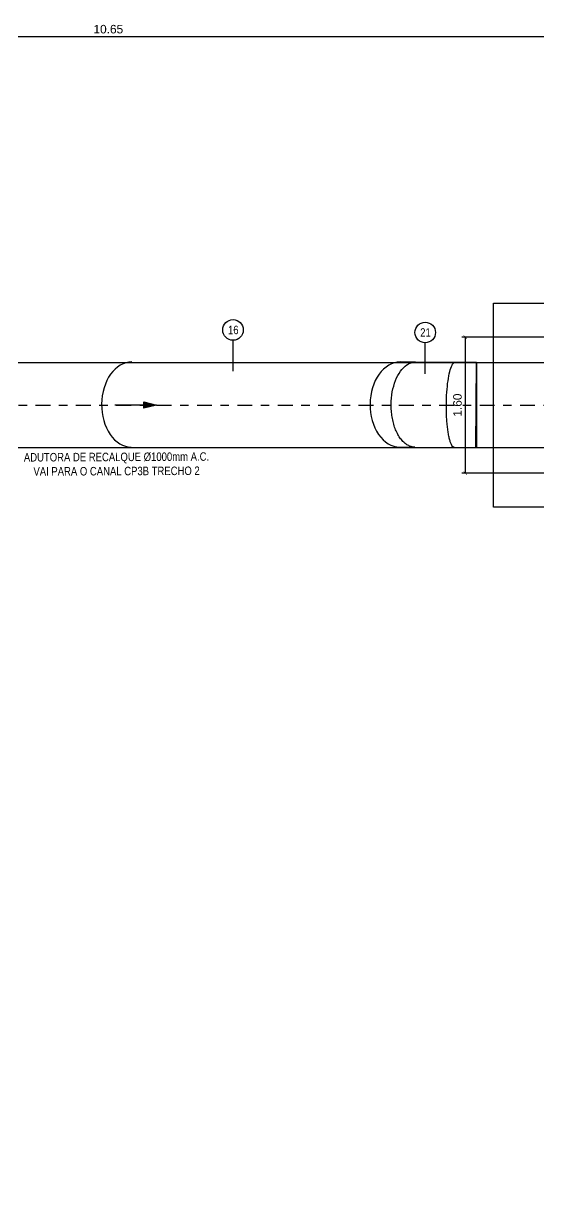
# Model space of a CAD drawing. Header units: feet. Extents: x 0 to 285167, y 0 to 9111449.
# Drawn here: x 285150.58 to 285156.63, y 9111428.61 to 9111442.52 of the extents above; entities that cross this region are included whole.
import ezdxf
from ezdxf import colors
from ezdxf.entities.mleader import LeaderData, LeaderLine
from ezdxf.enums import TextEntityAlignment as Align
from ezdxf.math import Vec2, Vec3

# ---------------------------------------------------------------- set-up
doc = ezdxf.new("R2010")
doc.units = ezdxf.units.FT
doc.header["$MEASUREMENT"] = 0
doc.linetypes.add('DASHDOT', pattern=[1, 0.5, -0.25, 0, -0.25])
doc.layers.get('0').update_dxf_attribs({"linetype": 'CONTINUOUS'})
doc.layers.get('DEFPOINTS').update_dxf_attribs({"linetype": 'CONTINUOUS'})
for name, color, linetype in [('ARQ_SENTIDO', 1, 'CONTINUOUS'), ('EIXO', 1, 'DASHDOT'), ('H-SA-DIM', 1, 'CONTINUOUS'), ('H-SA-ESTRUTURA (CORTE)', 5, 'CONTINUOUS'), ('H-SA-TEXTO', 2, 'CONTINUOUS'), ('INDIC', 2, 'CONTINUOUS'), ('Top View-Ferro Fundido - JGS - K7(Esgoto)', 7, 'CONTINUOUS')]:
    doc.layers.add(name, color=color, linetype=linetype)
doc.styles.add('EGC_Arial_2.0mm', font='arial.ttf', dxfattribs={"width": 0.8, "height": 2})
doc.styles.get("Standard").update_dxf_attribs({"font": 'arial.ttf'})
doc.dimstyles.new('Copy of EGC_2.0mm', dxfattribs={"dimtxt": 0.1, "dimasz": 0.04, "dimexe": 0.04, "dimexo": 0.04, "dimgap": 0.04, "dimtad": 1, "dimzin": 1, "dimdsep": 46, "dimtxsty": 'Standard', "dimblk": 'ARCHTICK', "dimcen": 0, "dimclrd": 1, "dimclre": 1, "dimclrt": 2, "dimazin": 0, "dimtfac": 1, "dimtix": 1, "dimtmove": 1, "dimatfit": 3, "dimldrblk": 'NONE', "dimfxl": 0.002, "dimtolj": 1, "dimtzin": 0, "dimlwd": -1, "dimarcsym": 0})

# ---------------------------------------------------------------- blocks, each defined once
blk = doc.blocks.new('EGC-SETA SENTIDO DA TUBULAÇÃO')
h = blk.add_hatch(color=256)
h.dxf.hatch_style = 1
h.paths.add_polyline_path([(-3, 0.75), (0, 0), (-3, -0.75)])
blk.add_line((0, 0), (-9.84, 0))
blk.add_lwpolyline([(-3, 0.75), (0, 0), (-3, -0.75), (-3, 0.75)])
blk = doc.blocks.new('_None')
blk = doc.blocks.new('_ArchTick')
at = {"color": 0, "linetype": 'ByBlock', "const_width": 0.15}
blk.add_lwpolyline([(-0.5, -0.5), (0.5, 0.5)], dxfattribs=at)
blk = doc.blocks.new('*D1291')
at = {"layer": 'DEFPOINTS', "color": 0, "transparency": 16777216}
for p in [(285156.905, 9111438.835), (285155.774, 9111437.235), (285156.905, 9111437.235)]:
    blk.add_point(p, dxfattribs=at)
at = {"layer": 'H-SA-DIM', "color": 1, "lineweight": -2, "transparency": 16777216}
for p, q in [((285156.865, 9111438.835), (285155.734, 9111438.835)), ((285156.865, 9111437.235), (285155.734, 9111437.235))]:
    blk.add_line(p, q, dxfattribs=at)
at = {"layer": 'H-SA-DIM', "color": 1, "transparency": 16777216}
blk.add_line((285155.774, 9111438.835), (285155.774, 9111437.235), dxfattribs=at)
at = {"layer": 'H-SA-DIM', "color": 1, "transparency": 16777216, "xscale": 0.04, "yscale": 0.04, "zscale": 0.04}
for p, rotation in [((285155.774, 9111438.835), 90), ((285155.774, 9111437.235), 270)]:
    blk.add_blockref('_ArchTick', p, dxfattribs=dict(at, rotation=rotation))
at = {"layer": 'H-SA-DIM', "color": 2, "transparency": 16777216, "insert": (285155.683, 9111438.035), "char_height": 0.1, "attachment_point": 5, "rotation": 90}
blk.add_mtext('\\A1;1.60', dxfattribs=at)
blk = doc.blocks.new('*D1307')
at = {"layer": 'DEFPOINTS', "color": 0, "transparency": 16777216}
for p in [(285146.244, 9111442.364), (285146.244, 9111439.985), (285156.905, 9111438.835)]:
    blk.add_point(p, dxfattribs=at)
at = {"layer": 'H-SA-DIM', "color": 1, "lineweight": -2, "transparency": 16777216}
for p, q in [((285146.244, 9111440.025), (285146.244, 9111442.404)), ((285156.905, 9111438.875), (285156.905, 9111442.404))]:
    blk.add_line(p, q, dxfattribs=at)
at = {"layer": 'H-SA-DIM', "color": 1, "transparency": 16777216}
blk.add_line((285156.905, 9111442.364), (285146.244, 9111442.364), dxfattribs=at)
at = {"layer": 'H-SA-DIM', "color": 1, "transparency": 16777216, "xscale": 0.04, "yscale": 0.04, "zscale": 0.04, "rotation": 180}
blk.add_blockref('_ArchTick', (285146.244, 9111442.364), dxfattribs=at)
at = {"layer": 'H-SA-DIM', "color": 1, "transparency": 16777216, "xscale": 0.04, "yscale": 0.04, "zscale": 0.04}
blk.add_blockref('_ArchTick', (285156.905, 9111442.364), dxfattribs=at)
at = {"layer": 'H-SA-DIM', "color": 2, "transparency": 16777216, "insert": (285151.575, 9111442.455), "char_height": 0.1, "attachment_point": 5}
blk.add_mtext('\\A1;10.65', dxfattribs=at)

msp = doc.modelspace()

# ---------------------------------------------------------------- linework, layer by layer
at = {"layer": 'EIXO', "ltscale": 0.35}
msp.add_line((285142.644, 9111438.035), (285165.092, 9111438.035), dxfattribs=at)
at = {"layer": 'H-SA-DIM'}
for p, q in [((285155.189, 9111438.541, 1073.036), (285155.011, 9111438.542, 1073.036)), ((285155.655, 9111438.537, 1073.036), (285155.189, 9111438.541, 1073.036)), ((285155.907, 9111438.535, 1073.036), (285155.655, 9111438.537, 1073.036)), ((285155.906, 9111438.44, 1073.036), (285155.907, 9111438.462, 1073.036)), ((285155.907, 9111438.534, 1073.036), (285155.907, 9111438.535, 1073.036)), ((285155.907, 9111438.529, 1073.036), (285155.907, 9111438.534, 1073.036)), ((285155.907, 9111438.522, 1073.036), (285155.907, 9111438.529, 1073.036)), ((285155.907, 9111438.511, 1073.036), (285155.907, 9111438.522, 1073.036)), ((285155.907, 9111438.497, 1073.036), (285155.907, 9111438.511, 1073.036)), ((285155.907, 9111438.481, 1073.036), (285155.907, 9111438.497, 1073.036)), ((285155.907, 9111438.462, 1073.036), (285155.907, 9111438.481, 1073.036))]:
    msp.add_line(p, q, dxfattribs=at)
at = {"layer": 'H-SA-ESTRUTURA (CORTE)', "color": 2}
msp.add_line((285156.105, 9111439.235), (285159.836, 9111439.235), dxfattribs=at)
at = {"layer": 'INDIC', "color": 1, "linetype": 'Continuous'}
msp.add_line((285153.04, 9111438.798), (285153.039, 9111438.434), dxfattribs=at)
for centre in [(285153.042, 9111438.919), (285155.303, 9111438.889)]:
    msp.add_circle(centre, 0.121, dxfattribs=at)
at = {"layer": 'Top View-Ferro Fundido - JGS - K7(Esgoto)', "color": 1, "linetype": 'ByBlock', "lineweight": -2}
for p, q in [((285146.548, 9111438.536), (285156.905, 9111438.536)), ((285146.547, 9111437.536), (285156.905, 9111437.536))]:
    msp.add_line(p, q, dxfattribs=at)

# ---------------------------------------------------------------- block references
at = {"layer": 'ARQ_SENTIDO', "xscale": -0.05, "yscale": -0.05, "zscale": -0.05, "rotation": 179.9612365272233}
msp.add_blockref('EGC-SETA SENTIDO DA TUBULAÇÃO', (285152.143, 9111438.035), dxfattribs=at)

# ---------------------------------------------------------------- texts
at = {"layer": 'INDIC', "color": 2, "style": 'EGC_Arial_2.0mm', "width": 0.8}
for s, p in [('16', (285153.045, 9111438.919)), ('21', (285155.306, 9111438.889))]:
    msp.add_text(s, height=0.1, rotation=359.9612, dxfattribs=at).set_placement(p, align=Align.MIDDLE_CENTER)

# ---------------------------------------------------------------- dimensions: what is measured, and where the dimension line sits
at = {"layer": 'H-SA-DIM', "color": 6}
dim = msp.add_linear_dim(base=(285146.244, 9111442.364), p1=(285156.905, 9111438.835), p2=(285146.244, 9111439.985), text='10.65', dimstyle='Copy of EGC_2.0mm', dxfattribs=at)
dim.commit()
dim.dimension.update_dxf_attribs({"geometry": '*D1307', "text_midpoint": (285151.575, 9111442.455)})

# ---------------------------------------------------------------- next in the draw order: texts
at = {"layer": 'H-SA-TEXTO', "color": 2, "insert": (285151.671, 9111437.476), "char_height": 0.1, "width": 2.1711, "attachment_point": 2, "rotation": 0.2481, "style": 'EGC_Arial_2.0mm', "bg_fill": 3, "box_fill_scale": 1, "bg_fill_color": 256, "bg_fill_transparency": 0}
msp.add_mtext('ADUTORA DE RECALQUE %%C1000mm A.C.^JVAI PARA O CANAL CP3B TRECHO 2', dxfattribs=at)

# ---------------------------------------------------------------- next in the draw order: leaders
at = {"layer": 'H-SA-TEXTO'}
ml = msp.add_multileader_mtext('Standard', dxfattribs=at)
ml.set_content('CP-3 TRECHO 2', color=2, style='EGC_Arial_2.0mm')
ml.set_leader_properties(color=1, linetype='ByLayer', lineweight=-1)
ml.set_arrow_properties(name='NONE')
ml.build(insert=Vec2(0, 0))
ml.multileader.update_dxf_attribs({"text_left_attachment_type": 2, "text_right_attachment_type": 2, "dogleg_length": 1.982, "arrow_head_size": 0.075, "scale": 0.05})
ctx = ml.context
ctx.base_point, ctx.scale, ctx.char_height, ctx.arrow_head_size, ctx.landing_gap_size, ctx.plane_origin, ctx.plane_x_axis, ctx.plane_y_axis = Vec3(285162.152, 9111438.3, -478.198), 0.05, 0.1, 0.075, 0.05, Vec3(284787.787, 9111500.044, -478.198), Vec3(0.999987, -0.005007), Vec3(0.005007, 0.999987)
ctx.left_attachment, ctx.right_attachment, ctx.text_align_type = 2, 2, 1
notes = []
notes.append((ctx, [(0, (0, 0, 0), (0, 0), (1, 0), 1, [])]))
ctx.mtext.insert, ctx.mtext.text_direction, ctx.mtext.rotation, ctx.mtext.width, ctx.mtext.defined_height, ctx.mtext.alignment, ctx.mtext.flow_direction = Vec3(285162.622, 9111438.35, -478.198), Vec3(0.999987, -0.005007), 6.278178, 1.45791, 1.047, 2, 5
ctx.mtext.has_bg_fill, ctx.mtext.bg_color, ctx.mtext.bg_scale_factor, ctx.mtext.bg_transparency, ctx.mtext.use_window_bg_color = 1, -1073741824, 1, 0, 1
for ctx, leaders in notes:
    for number, flags, end, landing, length, lines in leaders:
        leader = LeaderData()
        leader.index, (leader.has_last_leader_line, leader.has_dogleg_vector, leader.attachment_direction) = number, flags
        leader.last_leader_point, leader.dogleg_vector, leader.dogleg_length = Vec3(end), Vec3(landing), length
        for number, points, colour, breaks in lines:
            line = LeaderLine()
            line.index, line.vertices, line.color, line.breaks = number, Vec3.list(points), colors.encode_raw_color(colour), breaks
            leader.lines.append(line)
        ctx.leaders.append(leader)

# ---------------------------------------------------------------- next in the draw order: linework, layer by layer
at = {"layer": 'H-SA-DIM'}
for p, q in [((285155.905, 9111438.297, 1073.036), (285155.906, 9111438.329, 1073.036)), ((285155.906, 9111438.416, 1073.036), (285155.906, 9111438.44, 1073.036)), ((285155.906, 9111438.389, 1073.036), (285155.906, 9111438.416, 1073.036)), ((285155.906, 9111438.36, 1073.036), (285155.906, 9111438.389, 1073.036)), ((285155.906, 9111438.329, 1073.036), (285155.906, 9111438.36, 1073.036)), ((285155.905, 9111438.262, 1073.036), (285155.905, 9111438.297, 1073.036))]:
    msp.add_line(p, q, dxfattribs=at)
at = {"layer": 'H-SA-ESTRUTURA (CORTE)', "color": 2}
for p, q in [((285156.105, 9111436.835), (285156.105, 9111439.235)), ((285159.836, 9111436.835), (285156.105, 9111436.835))]:
    msp.add_line(p, q, dxfattribs=at)
at = {"layer": 'INDIC', "color": 1, "linetype": 'Continuous'}
msp.add_line((285155.3, 9111438.768), (285155.3, 9111438.404), dxfattribs=at)
at = {"layer": 'Top View-Ferro Fundido - JGS - K7(Esgoto)', "color": 1, "linetype": 'ByBlock', "lineweight": -2, "elevation": 0}
msp.add_lwpolyline([(285155.905, 9111438.536), (285155.905, 9111437.536)], dxfattribs=at)

# ---------------------------------------------------------------- next in the draw order: dimensions: what is measured, and where the dimension line sits
at = {"layer": 'H-SA-DIM'}
dim = msp.add_linear_dim(base=(285155.774, 9111437.235), p1=(285156.905, 9111438.835), p2=(285156.905, 9111437.235), angle=270, dimstyle='Copy of EGC_2.0mm', dxfattribs=at)
dim.commit()
dim.dimension.update_dxf_attribs({"geometry": '*D1291', "text_midpoint": (285155.683, 9111438.035)})

# ---------------------------------------------------------------- next in the draw order: leaders
at = {"layer": 'H-SA-TEXTO'}
ml = msp.add_multileader_mtext('Standard', dxfattribs=at)
ml.set_content('CÂMARA DE DESCARGA', color=2, style='EGC_Arial_2.0mm')
ml.set_leader_properties(color=1, linetype='ByLayer', lineweight=-1)
ml.set_arrow_properties(name='NONE')
ml.build(insert=Vec2(0, 0))
ml.multileader.update_dxf_attribs({"text_left_attachment_type": 2, "text_right_attachment_type": 2, "dogleg_length": 1.982, "arrow_head_size": 0.075, "scale": 0.05})
ctx = ml.context
ctx.base_point, ctx.scale, ctx.char_height, ctx.arrow_head_size, ctx.landing_gap_size, ctx.plane_origin, ctx.plane_x_axis, ctx.plane_y_axis = Vec3(285157.772, 9111438.079, -239.099), 0.05, 0.1, 0.075, 0.05, Vec3(285535.897, 9111508.017, -239.099), Vec3(0.999987, 0.005007), Vec3(-0.005007, 0.999987)
ctx.left_attachment, ctx.right_attachment, ctx.text_align_type = 2, 2, 1
notes = []
notes.append((ctx, [(0, (0, 0, 0), (0, 0), (1, 0), 1, [])]))
ctx.mtext.insert, ctx.mtext.text_direction, ctx.mtext.rotation, ctx.mtext.width, ctx.mtext.defined_height, ctx.mtext.alignment, ctx.mtext.flow_direction = Vec3(285158.48, 9111438.146, -239.099), Vec3(0.999987, 0.005007), 0.005007, 1.32283, 0.256, 2, 5
ctx.mtext.has_bg_fill, ctx.mtext.bg_color, ctx.mtext.bg_scale_factor, ctx.mtext.bg_transparency, ctx.mtext.use_window_bg_color = 1, -1073741824, 1, 0, 1
for ctx, leaders in notes:
    for number, flags, end, landing, length, lines in leaders:
        leader = LeaderData()
        leader.index, (leader.has_last_leader_line, leader.has_dogleg_vector, leader.attachment_direction) = number, flags
        leader.last_leader_point, leader.dogleg_vector, leader.dogleg_length = Vec3(end), Vec3(landing), length
        for number, points, colour, breaks in lines:
            line = LeaderLine()
            line.index, line.vertices, line.color, line.breaks = number, Vec3.list(points), colors.encode_raw_color(colour), breaks
            leader.lines.append(line)
        ctx.leaders.append(leader)

# ---------------------------------------------------------------- next in the draw order: linework, layer by layer
at = {"layer": 'H-SA-DIM'}
for p, q in [((285155.907, 9111438.535, 1073.036), (285155.9, 9111437.631, 1073.036)), ((285155.903, 9111438.035, 1073.036), (285155.907, 9111438.535, 1073.036)), ((285155.904, 9111438.152, 1073.036), (285155.905, 9111438.19, 1073.036)), ((285155.905, 9111438.227, 1073.036), (285155.905, 9111438.262, 1073.036)), ((285155.905, 9111438.19, 1073.036), (285155.905, 9111438.227, 1073.036)), ((285155.9, 9111437.536, 1073.036), (285155.903, 9111438.035, 1073.036)), ((285155.903, 9111438.035, 1073.036), (285155.904, 9111438.075, 1073.036)), ((285155.903, 9111437.996, 1073.036), (285155.903, 9111438.035, 1073.036)), ((285155.904, 9111438.114, 1073.036), (285155.904, 9111438.152, 1073.036)), ((285155.904, 9111438.075, 1073.036), (285155.904, 9111438.114, 1073.036)), ((285155.902, 9111437.881, 1073.036), (285155.903, 9111437.919, 1073.036)), ((285155.903, 9111437.957, 1073.036), (285155.903, 9111437.996, 1073.036)), ((285155.903, 9111437.919, 1073.036), (285155.903, 9111437.957, 1073.036)), ((285155.901, 9111437.774, 1073.036), (285155.902, 9111437.809, 1073.036)), ((285155.901, 9111437.742, 1073.036), (285155.901, 9111437.774, 1073.036)), ((285155.902, 9111437.844, 1073.036), (285155.902, 9111437.881, 1073.036)), ((285155.902, 9111437.809, 1073.036), (285155.902, 9111437.844, 1073.036)), ((285155.9, 9111437.631, 1073.036), (285155.901, 9111437.655, 1073.036)), ((285155.9, 9111437.631, 1073.036), (285155.9, 9111437.536, 1073.036)), ((285155.9, 9111437.609, 1073.036), (285155.9, 9111437.631, 1073.036)), ((285155.901, 9111437.711, 1073.036), (285155.901, 9111437.742, 1073.036)), ((285155.901, 9111437.682, 1073.036), (285155.901, 9111437.711, 1073.036)), ((285155.901, 9111437.655, 1073.036), (285155.901, 9111437.682, 1073.036)), ((285155.003, 9111437.542, 1073.036), (285155.182, 9111437.541, 1073.036)), ((285155.182, 9111437.541, 1073.036), (285155.648, 9111437.537, 1073.036)), ((285155.648, 9111437.537, 1073.036), (285155.9, 9111437.536, 1073.036)), ((285155.9, 9111437.59, 1073.036), (285155.9, 9111437.609, 1073.036)), ((285155.9, 9111437.574, 1073.036), (285155.9, 9111437.59, 1073.036)), ((285155.9, 9111437.56, 1073.036), (285155.9, 9111437.574, 1073.036)), ((285155.9, 9111437.549, 1073.036), (285155.9, 9111437.56, 1073.036)), ((285155.9, 9111437.542, 1073.036), (285155.9, 9111437.549, 1073.036)), ((285155.9, 9111437.537, 1073.036), (285155.9, 9111437.542, 1073.036)), ((285155.9, 9111437.536, 1073.036), (285155.9, 9111437.537, 1073.036))]:
    msp.add_line(p, q, dxfattribs=at)
at = {"layer": 'H-SA-DIM', "elevation": 1073.036}
for points in [[(285155.9, 9111437.541), (285155.9, 9111437.541), (285155.907, 9111438.541)], [(285155.9, 9111437.536), (285155.9, 9111437.536), (285155.907, 9111438.535)]]:
    msp.add_lwpolyline(points, dxfattribs=at)
at = {"layer": 'H-SA-DIM'}
for centre, start_param, end_param in [((285151.849, 9111438.042, 1073.036), 0, 1.570796), ((285151.849, 9111438.042, 1073.036), 0, 1.570796), ((285155.007, 9111438.042, 1073.036), 0, 1.570796), ((285155.007, 9111438.042, 1073.036), 0, 1.570796), ((285151.849, 9111438.042, 1073.036), 1.570796, 3.141593), ((285155.007, 9111438.042, 1073.036), 1.570796, 3.141593), ((285155.007, 9111438.042, 1073.036), 1.570796, 3.141593)]:
    msp.add_ellipse(centre, major_axis=(0.004, 0.5), ratio=0.707107, start_param=start_param, end_param=end_param, dxfattribs=at)
for points, knots in [([(285154.902, 9111438.043, 1073.036), (285154.903, 9111438.093, 1073.036), (285154.912, 9111438.192, 1073.036), (285154.95, 9111438.328, 1073.036), (285155.009, 9111438.439, 1073.036), (285155.071, 9111438.502, 1073.036), (285155.126, 9111438.531, 1073.036), (285155.161, 9111438.54, 1073.036), (285155.182, 9111438.541, 1073.036), (285155.189, 9111438.541, 1073.036)], [0, 0, 0, 0, 0.0952381, 0.1904762, 0.2857143, 0.3809524, 0.4285714, 0.4761905, 0.5, 0.5, 0.5, 0.5]), ([(285155.552, 9111438.038, 1073.036), (285155.552, 9111438.088, 1073.036), (285155.556, 9111438.188, 1073.036), (285155.57, 9111438.324, 1073.036), (285155.591, 9111438.435, 1073.036), (285155.613, 9111438.497, 1073.036), (285155.633, 9111438.527, 1073.036), (285155.645, 9111438.536, 1073.036), (285155.653, 9111438.537, 1073.036), (285155.655, 9111438.537, 1073.036)], [0, 0, 0, 0, 0.0952381, 0.1904762, 0.2857143, 0.3809524, 0.4285714, 0.4761905, 0.5, 0.5, 0.5, 0.5]), ([(285155.182, 9111437.541, 1073.036), (285155.175, 9111437.541, 1073.036), (285155.153, 9111437.542, 1073.036), (285155.119, 9111437.552, 1073.036), (285155.078, 9111437.574, 1073.036), (285155.04, 9111437.607, 1073.036), (285155.005, 9111437.65, 1073.036), (285154.975, 9111437.701, 1073.036), (285154.948, 9111437.76, 1073.036), (285154.928, 9111437.825, 1073.036), (285154.913, 9111437.895, 1073.036), (285154.904, 9111437.968, 1073.036), (285154.902, 9111438.018, 1073.036), (285154.902, 9111438.043, 1073.036)], [0.5, 0.5, 0.5, 0.5, 0.5238095, 0.5714286, 0.6190476, 0.6666667, 0.7142857, 0.7619048, 0.8095238, 0.8571429, 0.9047619, 0.952381, 1, 1, 1, 1]), ([(285155.648, 9111437.537, 1073.036), (285155.645, 9111437.537, 1073.036), (285155.638, 9111437.539, 1073.036), (285155.625, 9111437.548, 1073.036), (285155.611, 9111437.57, 1073.036), (285155.598, 9111437.603, 1073.036), (285155.586, 9111437.645, 1073.036), (285155.576, 9111437.697, 1073.036), (285155.567, 9111437.755, 1073.036), (285155.56, 9111437.82, 1073.036), (285155.555, 9111437.89, 1073.036), (285155.552, 9111437.963, 1073.036), (285155.552, 9111438.013, 1073.036), (285155.552, 9111438.038, 1073.036)], [0.5, 0.5, 0.5, 0.5, 0.5238095, 0.5714286, 0.6190476, 0.6666667, 0.7142857, 0.7619048, 0.8095238, 0.8571429, 0.9047619, 0.952381, 1, 1, 1, 1])]:
    msp.add_open_spline(points, degree=3, knots=knots, dxfattribs=at)

doc.saveas('drawing.dxf')
